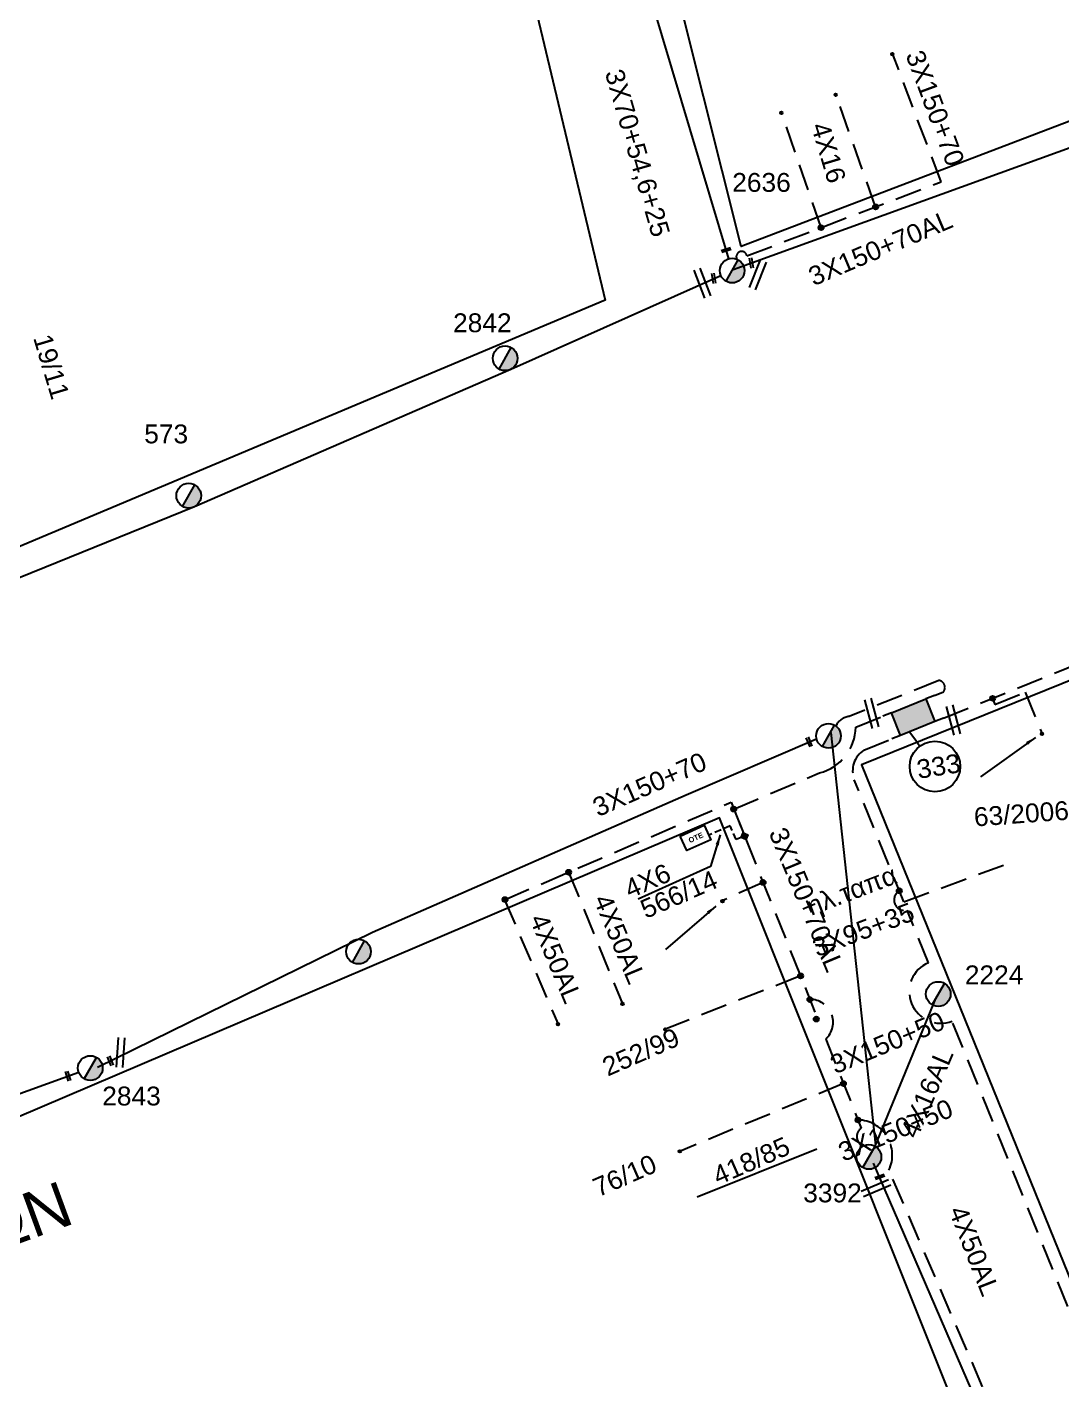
# Model space of a CAD drawing. Header units: millimetres. Extents: x 1421 to 13344, y 800 to 1949.
# Drawn here: x 12341.5 to 12440.4, y 1485.8 to 1615 of the extents above; entities that cross this region are included whole.
import ezdxf

# ---------------------------------------------------------------- set-up
doc = ezdxf.new("R2010")
doc.units = ezdxf.units.MM
doc.linetypes.add('DASHED', pattern=[19.05, 12.7, -6.35])
for name, color, linetype in [('Link Box 4 Διευθύνσεων', 7, 'Continuous'), ('Pillar OTE', 7, 'Continuous'), ('Άγνωστα', 7, 'Continuous'), ('Γυμνά εναέρια ΧΤ και ΦΟΠ (3Φ)   4x50+16AL', 7, 'Continuous'), ('Εναέρια παροχή ΧΤ 4x16', 7, 'SYN_LINE'), ('Επιγραφές - Σχήματα', 7, 'Continuous'), ('Καλωδια Χ.Τ 3x95+35', 7, 'DASHED'), ('Καλώδια ΧΤ   3x150+50CU', 7, 'DASHED'), ('Καλώδια ΧΤ   3x150+70AL', 7, 'DASHED'), ('Καλώδια ΧΤ   3x150AL+50CU', 7, 'DASHED'), ('Μηχανική τομή', 7, 'Continuous'), ('Στύλος ΦΜ', 7, 'Continuous'), ('Στύλος ΦΜ @ 1', 7, 'Continuous'), ('Συνδέσεις', 7, 'Continuous'), ('Συνεστραμμένα ΧΤ   3x70+54.6+25 AL', 7, 'SYN_LINE'), ('Τομή', 7, 'Continuous'), ('Υπόβαθρο ΔΕΗ', 7, 'Continuous'), ('Υπόγεια καλώδια Παροχών ΧΤ   4x16AL', 7, 'DASHED'), ('Υπόγεια καλώδια Παροχών ΧΤ   4x50AL', 7, 'DASHED'), ('Υπόγεια καλώδια Παροχών ΧΤ   4x6', 7, 'DASHED')]:
    doc.layers.add(name, color=color, linetype=linetype)
doc.styles.add('arial', font='ARIAL.TTF')
doc.styles.get("Standard").update_dxf_attribs({"font": 'ARIAL.TTF'})
doc.linetypes.add('SYN_LINE', pattern='A,0.5,-0.0001,["/\\/\\/\\/",Standard,S=0.1,R=0,X=0,Y=-0.05],-0.25', length=0.7501)
doc.dimstyles.new('ISO-25', dxfattribs={"dimtxt": 2.5, "dimasz": 2.5, "dimexe": 1.25, "dimexo": 0.625, "dimtad": 1, "dimtxsty": 'Standard', "dimcen": 2.5, "dimadec": 0, "dimazin": 0, "dimtfac": 1, "dimtmove": 0, "dimatfit": 3, "dimfxl": 1, "dimarcsym": 0})

# ---------------------------------------------------------------- blocks, each defined once
blk = doc.blocks.new('LINK BOX 4 ΑΝΑΧΩΡΗΣΕΩΝ')
at = {"layer": 'Link Box 4 Διευθύνσεων', "ltscale": 40}
blk.add_hatch(color=256, dxfattribs=at).paths.add_polyline_path([(-3.54, 0), (-3.54, -4.67), (3.54, -4.67), (3.54, 0)])
for p, q in [((-3.54, 0), (-5.33, 0)), ((5.33, 0), (3.54, 0)), ((-3.54, -4.67), (-5.33, -4.67)), ((5.33, -4.67), (3.54, -4.67))]:
    blk.add_line(p, q, dxfattribs=at)
blk.add_lwpolyline([(-3.54, -4.67), (-3.54, 0), (3.54, 0), (3.54, -4.67)], close=True, dxfattribs=at)
blk = doc.blocks.new('ΥΠΑΡΧΩΝ ΤΣΙΜΕΝΤΕΝΙΟΣ ΣΤΥΛΟΣ')
at = {"layer": 'Στύλος ΦΜ'}
blk.add_hatch(color=7, dxfattribs=at).paths.add_polyline_path([(-1.29, -2.28, 0.574793), (2.62, 0, 0.268822), (1.3, 2.27)])
at = {"layer": 'Στύλος ΦΜ', "color": 7}
blk.add_line((-1.29, -2.28), (1.3, 2.27), dxfattribs=at)
blk.add_circle((0, 0), 2.62, dxfattribs=at)
at = {"layer": 'Στύλος ΦΜ', "flags": 4}
for tag, p in [('ΑΡΙΘΜΟΣ', (-4.68, 8.05)), ('ΤΥΠΟΣ', (-4.91, 3.03))]:
    blk.add_attdef(tag, p, '', height=4, dxfattribs=at)
blk = doc.blocks.new('_ΣΥΝΔΕΣΗ')
at = {"layer": 'Συνδέσεις', "linetype": 'SYN_LINE', "ltscale": 40}
blk.add_hatch(color=256, dxfattribs=at).paths.add_polyline_path([(0.5, -0.01, 1), (-0.5, -0.01, 1)])
at = {"layer": 'Συνδέσεις'}
blk.add_circle((0, -0.01), 0.5, dxfattribs=at)
blk = doc.blocks.new('ΜΗΧΑΝΙΚΗ ΤΟΜΗ')
at = {"layer": 'Μηχανική τομή', "ltscale": 40}
for p, q in [((-1.89, 0.78), (1.89, 0.78)), ((1.89, 0), (-1.89, 0))]:
    blk.add_line(p, q, dxfattribs=at)
blk = doc.blocks.new('ΤΟΜΗ')
at = {"layer": 'Τομή', "ltscale": 40}
for p, q in [((-5.68, 0), (5.68, 0)), ((5.68, -2.33), (-5.68, -2.33))]:
    blk.add_line(p, q, dxfattribs=at)
blk = doc.blocks.new('TSONTA XT1')
at = {"ltscale": 40}
h = blk.add_hatch(color=256, dxfattribs=at)
h.dxf.hatch_style = 1
h.paths.add_polyline_path([(595.96, 2487.66), (597.07, 2488.77), (595.96, 2489.87), (594.85, 2488.77)])
blk.add_lwpolyline([(594.85, 2488.77), (595.96, 2489.87), (597.07, 2488.77), (595.96, 2487.66)], close=True, dxfattribs=at)
blk = doc.blocks.new('PILLAR ΟΤΕ')
at = {"layer": 'Pillar OTE', "ltscale": 40}
blk.add_lwpolyline([(-3.31, 2.02), (3.39, 2.02), (3.39, -1.99), (-3.31, -1.99)], close=True, dxfattribs=at)
at = {"layer": 'Pillar OTE', "insert": (-1.81, 0.71), "char_height": 1.3575, "width": 109.961, "attachment_point": 1}
blk.add_mtext('{\\fArial|b1|i0|c161|p34;OTE}', dxfattribs=at)

msp = doc.modelspace()

# ---------------------------------------------------------------- linework, layer by layer
at = {"layer": 'Άγνωστα', "color": 85, "linetype": 'DASHED', "ltscale": 0.2}
msp.add_lwpolyline([(12422.54911, 1597.84713), (12418.79389, 1608.44682)], dxfattribs=at)
at = {"layer": 'Άγνωστα', "color": 85}
for points in [[(12348.19892, 1515.668), (12374.47961, 1528.58039), (12404.43669, 1541.67756), (12416.90538, 1547.04375), (12416.90538, 1547.04375)], [(12418.28686, 1547.6383), (12422.52709, 1508.24626)]]:
    msp.add_lwpolyline(points, dxfattribs=at)
at = {"layer": 'Άγνωστα', "color": 5, "linetype": 'DASHED', "ltscale": 0.2}
msp.add_lwpolyline([(12411.79874, 1533.32464), (12408.01304, 1531.63025)], dxfattribs=at)
at = {"layer": 'Γυμνά εναέρια ΧΤ και ΦΟΠ (3Φ)   4x50+16AL', "color": 30, "linetype": 'Continuous', "ltscale": 0.2}
for points in [[(12493.18609, 1621.3669), (12450.70702, 1606.94908), (12408.95157, 1591.83978)], [(12231.12834, 1465.25951), (12248.08785, 1473.98552), (12289.31261, 1492.16291), (12321.40828, 1506.15479), (12346.41615, 1515.19681)]]:
    msp.add_lwpolyline(points, dxfattribs=at)
at = {"layer": 'Γυμνά εναέρια ΧΤ και ΦΟΠ (3Φ)   4x50+16AL', "color": 1, "linetype": 'Continuous', "ltscale": 0.2}
msp.add_lwpolyline([(12422.32407, 1506.5082), (12440.18735, 1465.23787), (12454.61762, 1428.0664), (12465.51838, 1403.61942), (12472.21453, 1386.11572)], dxfattribs=at)
at = {"layer": 'Εναέρια παροχή ΧΤ 4x16', "color": 85, "linetype": 'SYN_LINE', "ltscale": 20}
msp.add_lwpolyline([(12422.4995, 1508.13339), (12428.30275, 1522.25541)], dxfattribs=at)
at = {"layer": 'Καλωδια Χ.Τ 3x95+35', "color": 5, "linetype": 'DASHED', "ltscale": 0.2}
msp.add_lwpolyline([(12415.36979, 1524.39722), (12402.37558, 1519.27368)], dxfattribs=at)
at = {"layer": 'Καλώδια ΧΤ   3x150+50CU', "color": 85, "linetype": 'DASHED', "ltscale": 0.2}
for points in [[(12428.17107, 1551.17916), (12429.04307, 1551.5295, 0.573840709), (12428.58802, 1552.61307), (12420.02838, 1549.17409, 0.275313412), (12418.76383, 1548.25904)], [(12425.23627, 1531.48239), (12420.50605, 1543.13707, -0.353589871), (12421.43192, 1545.95625), (12424.09693, 1547.02696)], [(12495.83021, 1442.86401), (12492.63699, 1451.41279), (12462.41486, 1439.87894), (12429.86434, 1520.0794, -0.983541585), (12427.59856, 1525.66198), (12425.56696, 1530.66761, -0.856852694), (12424.80979, 1532.53317)]]:
    msp.add_lwpolyline(points, format="xyb", dxfattribs=at)
at = {"layer": 'Καλώδια ΧΤ   3x150+50CU', "color": 173, "linetype": 'DASHED', "ltscale": 0.2}
msp.add_lwpolyline([(12433.73153, 1550.91035), (12433.93121, 1550.33282), (12436.83817, 1551.5085), (12438.45225, 1547.51756)], dxfattribs=at)
at = {"layer": 'Καλώδια ΧΤ   3x150+50CU', "color": 5, "linetype": 'DASHED', "ltscale": 0.2}
for points in [[(12408.99368, 1540.33714), (12417.20016, 1543.78316, 0.334351567), (12420.64958, 1548.15727), (12423.2268, 1549.19272)], [(12494.40487, 1445.2152, 0.416828495), (12493.50756, 1445.52871), (12491.8497, 1449.96709), (12456.3153, 1436.40589), (12446.19721, 1461.57324, 0.373023443), (12443.13085, 1466.44019), (12439.60194, 1474.59318, 0.216204894), (12437.3158, 1474.67885), (12423.82282, 1505.85229, 0.543432331), (12420.87187, 1510.64234)]]:
    msp.add_lwpolyline(points, format="xyb", dxfattribs=at)
at = {"layer": 'Καλώδια ΧΤ   3x150+50CU', "linetype": 'DASHED', "ltscale": 0.2}
for points in [[(12425.78611, 1547.70562), (12426.47527, 1546.76908)], [(12426.55409, 1546.66197), (12426.78804, 1546.34404)], [(12408.99368, 1540.33714), (12409.92217, 1538.01595)]]:
    msp.add_lwpolyline(points, dxfattribs=at)
at = {"layer": 'Καλώδια ΧΤ   3x150+50CU', "color": 85, "linetype": 'DASHED', "ltscale": 0.2}
msp.add_lwpolyline([(12425.23627, 1531.48239), (12434.84482, 1534.99943)], dxfattribs=at)
at = {"layer": 'Καλώδια ΧΤ   3x150+50CU', "color": 5, "linetype": 'DASHED', "ltscale": 0.2}
msp.add_lwpolyline([(12419.48065, 1514.12033), (12403.75543, 1507.60645)], dxfattribs=at)
at = {"layer": 'Καλώδια ΧΤ   3x150+70AL', "color": 85, "linetype": 'DASHED', "ltscale": 0.2}
msp.add_lwpolyline([(12409.29082, 1592.8485, -1.156662727), (12410.25275, 1593.16464), (12428.8202, 1600.23519), (12424.21921, 1612.31752)], format="xyb", dxfattribs=at)
at = {"layer": 'Καλώδια ΧΤ   3x150+70AL', "color": 173, "linetype": 'DASHED', "ltscale": 0.2}
msp.add_lwpolyline([(12429.0412, 1549.01341), (12489.40479, 1573.42669, -0.292836008), (12490.73303, 1573.59494)], format="xyb", dxfattribs=at)
at = {"layer": 'Καλώδια ΧΤ   3x150+70AL', "color": 5, "linetype": 'DASHED', "ltscale": 0.2}
msp.add_lwpolyline([(12387.0972, 1531.665), (12408.73722, 1540.97828), (12417.07521, 1520.13379)], dxfattribs=at)
at = {"layer": 'Καλώδια ΧΤ   3x150AL+50CU', "color": 5, "linetype": 'DASHED', "ltscale": 0.2}
msp.add_lwpolyline([(12416.26915, 1522.14887, -0.690918894), (12417.78109, 1518.36913), (12421.1802, 1509.87153, 0.581284674), (12421.34408, 1508.14223)], format="xyb", dxfattribs=at)
at = {"layer": 'Συνεστραμμένα ΧΤ   3x70+54.6+25 AL', "color": 85, "linetype": 'SYN_LINE', "ltscale": 20}
msp.add_lwpolyline([(12375.47596, 1729.02286), (12382.59354, 1689.59503), (12392.97792, 1655.26075), (12400.26389, 1620.38923), (12408.48023, 1592.87851)], dxfattribs=at)
at = {"layer": 'Συνεστραμμένα ΧΤ   3x70+54.6+25 AL', "color": 62, "linetype": 'SYN_LINE', "ltscale": 20}
msp.add_lwpolyline([(12193.69504, 1499.3499), (12245.86801, 1523.13525), (12292.42676, 1542.08652), (12327.49843, 1557.11279), (12357.49366, 1569.22982), (12387.68601, 1582.32812), (12407.76886, 1591.27906)], dxfattribs=at)
at = {"layer": 'Υπόβαθρο ΔΕΗ'}
for points in [[(12397.10806, 1644.30454), (12471.90931, 1668.02725), (12482.47146, 1621.12011), (12449.62184, 1609.27249), (12409.70552, 1594.07223), (12397.10806, 1644.30454)], [(12310.72509, 1617.63352), (12384.39844, 1640.58737), (12396.7008, 1588.94246), (12328.17749, 1560.13246), (12310.72509, 1617.63352)], [(12459.79443, 1449.45569), (12516.75848, 1471.88243), (12478.44393, 1567.70751), (12421.19709, 1544.55476), (12459.79443, 1449.45569)], [(12290.81638, 1399.06204), (12437.29065, 1465.36327), (12407.63351, 1539.50441), (12268.17264, 1480.0393), (12290.81638, 1399.06204)], [(12406.78213, 1534.84955), (12399.86966, 1531.72823)], [(12405.48645, 1503.28759), (12416.94149, 1507.8833)]]:
    msp.add_lwpolyline(points, dxfattribs=at)
msp.add_circle((12428.21979, 1544.39834), 2.4157, dxfattribs=at)
at = {"layer": 'Υπόγεια καλώδια Παροχών ΧΤ   4x16AL', "color": 85, "linetype": 'DASHED', "ltscale": 0.2}
msp.add_lwpolyline([(12417.33673, 1595.86224), (12413.61094, 1606.71151)], dxfattribs=at)
at = {"layer": 'Υπόγεια καλώδια Παροχών ΧΤ   4x50AL', "color": 5, "linetype": 'DASHED', "ltscale": 0.2}
for points in [[(12393.22273, 1534.30126), (12398.36449, 1521.72109)], [(12387.0972, 1531.665), (12392.20903, 1519.78732)]]:
    msp.add_lwpolyline(points, dxfattribs=at)
at = {"layer": 'Υπόγεια καλώδια Παροχών ΧΤ   4x6', "color": 5, "linetype": 'DASHED', "ltscale": 0.05}
msp.add_lwpolyline([(12409.70155, 1537.62545), (12409.23854, 1537.42072), (12408.65461, 1538.74129), (12406.61423, 1537.83908)], dxfattribs=at)

# ---------------------------------------------------------------- block references
at = {"layer": 'Link Box 4 Διευθύνσεων', "xscale": 0.4999999999999997, "yscale": 0.4999999999999997, "zscale": 0.4999999999999997, "rotation": 21.88864413461132}
msp.add_blockref('LINK BOX 4 ΑΝΑΧΩΡΗΣΕΩΝ', (12425.69893, 1550.18594), dxfattribs=at)
at = {"layer": 'Pillar OTE', "xscale": 0.3750000000000001, "yscale": 0.3750000000000001, "zscale": 0.3750000000000001, "rotation": 24.15529537847549}
msp.add_blockref('PILLAR ΟΤΕ', (12405.32934, 1537.56903), dxfattribs=at)
at = {"layer": 'Μηχανική τομή'}
for p, xscale, yscale, zscale, rotation in [((12408.30612, 1593.63265), 0.25, 0.25, 0.25, 17.86561226362529), ((12410.58097, 1592.46858), 0.2500000000001928, 0.2500000000001928, 0.2500000000001928, 278.9517174176443), ((12406.97526, 1591.00334), 0.2500000000001928, 0.2500000000001928, 0.2500000000001928, 278.9517174176443), ((12416.28954, 1546.77871), 0.249999999999919, 0.249999999999919, 0.249999999999919, 112.4138103333151), ((12349.52248, 1516.3183), 0.249999999999919, 0.249999999999919, 0.249999999999919, 112.4138103333151), ((12345.49402, 1514.8634), 0.249999999999919, 0.249999999999919, 0.249999999999919, 107.3362166963501), ((12422.99694, 1505.11393), 0.2499999999999999, 0.2499999999999999, 0.2499999999999999, 19.94335245243033)]:
    msp.add_blockref('ΜΗΧΑΝΙΚΗ ΤΟΜΗ', p, dxfattribs=dict(at, xscale=xscale, yscale=yscale, zscale=zscale, rotation=rotation))
at = {"layer": 'Στύλος ΦΜ @ 1', "ltscale": 40}
ref = msp.add_blockref('ΥΠΑΡΧΩΝ ΤΣΙΜΕΝΤΕΝΙΟΣ ΣΤΥΛΟΣ', (12408.84462, 1591.75852), dxfattribs=dict(at, xscale=0.4499999999998181, yscale=0.4499999999998181, zscale=0.4499999999998181))
ref.add_attrib('ΤΥΠΟΣ', '2636', (12408.84924, 1599.27878), dxfattribs={"layer": 'Στύλος ΦΜ', "height": 1.8, "flags": 4})
ref = msp.add_blockref('ΥΠΑΡΧΩΝ ΤΣΙΜΕΝΤΕΝΙΟΣ ΣΤΥΛΟΣ', (12387.15508, 1583.37943), dxfattribs=dict(at, xscale=0.4499999999998181, yscale=0.4499999999998181, zscale=0.4499999999998181))
ref.add_attrib('ΤΥΠΟΣ', '2842', (12382.17968, 1585.87272), dxfattribs={"layer": 'Στύλος ΦΜ', "height": 1.8, "flags": 4})
ref = msp.add_blockref('ΥΠΑΡΧΩΝ ΤΣΙΜΕΝΤΕΝΙΟΣ ΣΤΥΛΟΣ', (12356.92756, 1570.26261), dxfattribs=dict(at, xscale=0.4499999999998181, yscale=0.4499999999998181, zscale=0.4499999999998181))
ref.add_attrib('ΤΥΠΟΣ', '573', (12352.67444, 1575.25867), dxfattribs={"layer": 'Στύλος ΦΜ', "height": 1.8, "flags": 4})
at = {"layer": 'Στύλος ΦΜ @ 1', "ltscale": 40, "xscale": 0.4499999999998181, "yscale": 0.4499999999998181, "zscale": 0.4499999999998181}
for p in [(12418.0497, 1547.32247), (12373.14714, 1526.71403)]:
    msp.add_blockref('ΥΠΑΡΧΩΝ ΤΣΙΜΕΝΤΕΝΙΟΣ ΣΤΥΛΟΣ', p, dxfattribs=at)
at = {"layer": 'Στύλος ΦΜ @ 1', "ltscale": 40}
ref = msp.add_blockref('ΥΠΑΡΧΩΝ ΤΣΙΜΕΝΤΕΝΙΟΣ ΣΤΥΛΟΣ', (12428.53432, 1522.66688), dxfattribs=dict(at, xscale=0.4499999999998181, yscale=0.4499999999998181, zscale=0.4499999999998181))
ref.add_attrib('ΤΥΠΟΣ', '2224', (12431.07461, 1523.59884), dxfattribs={"layer": 'Στύλος ΦΜ', "height": 1.8, "flags": 4})
ref = msp.add_blockref('ΥΠΑΡΧΩΝ ΤΣΙΜΕΝΤΕΝΙΟΣ ΣΤΥΛΟΣ', (12347.52374, 1515.59728), dxfattribs=dict(at, xscale=0.4499999999998181, yscale=0.4499999999998181, zscale=0.4499999999998181))
ref.add_attrib('ΤΥΠΟΣ', '2843', (12348.66412, 1512.02597), dxfattribs={"layer": 'Στύλος ΦΜ', "height": 1.8, "flags": 4})
ref = msp.add_blockref('ΥΠΑΡΧΩΝ ΤΣΙΜΕΝΤΕΝΙΟΣ ΣΤΥΛΟΣ', (12421.91394, 1507.1115), dxfattribs=dict(at, xscale=0.4499999999998181, yscale=0.4499999999998181, zscale=0.4499999999998181))
ref.add_attrib('ΤΥΠΟΣ', '3392', (12415.63496, 1502.77386), dxfattribs={"layer": 'Στύλος ΦΜ', "height": 1.8, "flags": 4})
at = {"layer": 'Συνδέσεις'}
for p, xscale, yscale, zscale in [((12424.15212, 1612.42537), 0.25, 0.25, 0.25), ((12418.7268, 1608.55466), 0.25, 0.25, 0.25), ((12413.54385, 1606.81936), 0.25, 0.25, 0.25), ((12422.54911, 1597.84713), 0.4777242751394019, 0.4777242751394019, 0.4777242751394019), ((12417.33673, 1595.86224), 0.4777242751394019, 0.4777242751394019, 0.4777242751394019), ((12433.73153, 1550.91035), 0.4777242751394019, 0.4777242751394019, 0.4777242751394019), ((12438.45225, 1547.51756), 0.25, 0.25, 0.25), ((12408.99368, 1540.33714), 0.4777242751394019, 0.4777242751394019, 0.4777242751394019), ((12393.22273, 1534.30126), 0.4777242751394019, 0.4777242751394019, 0.4777242751394019), ((12411.79874, 1533.32464), 0.4777242751394019, 0.4777242751394019, 0.4777242751394019), ((12424.80979, 1532.53317), 0.4777242751394019, 0.4777242751394019, 0.4777242751394019), ((12387.15137, 1531.68831), 0.4777242751394019, 0.4777242751394019, 0.4777242751394019), ((12407.92665, 1531.54358), 0.25, 0.25, 0.25), ((12415.38091, 1524.40161), 0.4777242751394019, 0.4777242751394019, 0.4777242751394019), ((12416.26915, 1522.14887), 0.4777242751394019, 0.4777242751394019, 0.4777242751394019), ((12398.36449, 1521.72109), 0.25, 0.25, 0.25), ((12392.20903, 1519.78732), 0.25, 0.25, 0.25), ((12416.87901, 1520.27332), 0.4777242751394019, 0.4777242751394019, 0.4777242751394019), ((12402.45457, 1519.27774), 0.25, 0.25, 0.25), ((12419.48065, 1514.12033), 0.4777242751394019, 0.4777242751394019, 0.4777242751394019), ((12420.87187, 1510.64234), 0.4777242751394019, 0.4777242751394019, 0.4777242751394019), ((12403.84677, 1507.64428), 0.25, 0.25, 0.25)]:
    msp.add_blockref('_ΣΥΝΔΕΣΗ', p, dxfattribs=dict(at, xscale=xscale, yscale=yscale, zscale=zscale))
at = {"layer": 'Συνδέσεις', "xscale": 0.3075184835441075, "yscale": 0.3075184835441075, "zscale": 0.3075184835441075, "rotation": 21.46315580083474}
msp.add_blockref('TSONTA XT1', (12519.49994, 758.42455), dxfattribs=at)
at = {"layer": 'Τομή'}
for p, xscale, yscale, zscale, rotation in [((12406.27055, 1590.66333), 0.2499999999998873, 0.2499999999998873, 0.2499999999998873, 290.8938017535085), ((12411.57175, 1591.24751), 0.2499999999998873, 0.2499999999998873, 0.2499999999998873, 248.1909067709115), ((12422.46071, 1549.55003), 0.2499999999998873, 0.2499999999998873, 0.2499999999998873, 284.8511252285739), ((12430.25613, 1548.90311), 0.2499999999998873, 0.2499999999998873, 0.2499999999998873, 284.8511252285739), ((12350.70178, 1517.05372), 0.2500000000000557, 0.2500000000000557, 0.2500000000000557, 266.3054486218056), ((12422.47436, 1504.38952), 0.2499999999999535, 0.2499999999999535, 0.2499999999999535, 22.92285824507862)]:
    msp.add_blockref('ΤΟΜΗ', p, dxfattribs=dict(at, xscale=xscale, yscale=yscale, zscale=zscale, rotation=rotation))

# ---------------------------------------------------------------- texts
at = {"ltscale": 40, "insert": (12311.38009, 1492.70617), "char_height": 4, "width": 67.4273804, "attachment_point": 1, "rotation": 20.0890911, "style": 'arial'}
msp.add_mtext('{\\H1.083x;MEΣOΓEIΩN}', dxfattribs=at)
at = {"layer": 'Άγνωστα', "color": 7, "char_height": 1.8, "attachment_point": 1}
for s, insert, rotation in [('3X150+70', (12427.07636, 1612.99363), 290.4175904), ('3X70+54,6+25', (12398.39992, 1611.16869), 286.0154715), ('3X150+70', (12395.3069, 1541.19878), 23.7267702), ('333', (12426.35406, 1544.98856), 9.0165632), ('63/2006', (12431.87598, 1540.45953), 4.1562915), ('4Χ6', (12398.349, 1533.41274), 23.5861875), ('566/14', (12399.86966, 1531.47842), 23.5861875), ('252/99', (12396.23248, 1516.42581), 23.5861875), ('418/85', (12406.78221, 1506.0315), 23.5861875), ('76/10', (12395.33172, 1504.90249), 23.5861875)]:
    msp.add_mtext_dynamic_manual_height_columns(s, width=1.8, gutter_width=12.5, heights=[0.04535], dxfattribs=dict(at, insert=insert, rotation=rotation))
at = {"layer": 'Άγνωστα', "color": 7}
note = msp.add_mtext_dynamic_manual_height_columns('ηλ.ταπα\\P', width=1.8, gutter_width=12.5, heights=[0.04535, 0], dxfattribs=dict(at, insert=(12402.37938, 1526.72052), char_height=1.8, attachment_point=1, rotation=20.8561664))
for column, words in zip(note.columns.linked_columns, ['\\P']):
    column.text = words
note = msp.add_mtext_dynamic_manual_height_columns('3X95+35\\P', width=1.8, gutter_width=12.5, heights=[0.04535, 0], dxfattribs=dict(at, insert=(12402.9563, 1522.76781), char_height=1.8, attachment_point=1, rotation=20.8561664))
note = msp.add_mtext_dynamic_manual_height_columns('3X150+50\\P', width=1.8, gutter_width=12.5, heights=[0.04535, 0], dxfattribs=dict(at, insert=(12404.79396, 1511.17573), char_height=1.8, attachment_point=1, rotation=22.5258051))
note = msp.add_mtext_dynamic_manual_height_columns('3X150+50\\P', width=1.8, gutter_width=12.5, heights=[0.04535, 0], dxfattribs=dict(at, insert=(12405.56418, 1502.81079), char_height=1.8, attachment_point=1, rotation=22.5258051))
at = {"layer": 'Εναέρια παροχή ΧΤ 4x16', "color": 7, "char_height": 1.8, "attachment_point": 1, "rotation": 286.6108582}
for s, insert in [('4X16', (12418.08511, 1606.09183)), ('19/11', (12343.77662, 1585.85942))]:
    msp.add_mtext_dynamic_manual_height_columns(s, width=1.8, gutter_width=12.5, heights=[0.04535], dxfattribs=dict(at, insert=insert))
at = {"layer": 'Καλώδια ΧΤ   3x150+70AL', "color": 7, "char_height": 1.8, "attachment_point": 1}
for insert, rotation in [((12415.92647, 1591.91293), 22.9579186), ((12413.97385, 1538.77657), 292.5681617)]:
    msp.add_mtext_dynamic_manual_height_columns('3X150+70AL', width=1.8, gutter_width=12.5, heights=[0.04535], dxfattribs=dict(at, insert=insert, rotation=rotation))
at = {"layer": 'Υπόγεια καλώδια Παροχών ΧΤ   4x16AL', "color": 7, "insert": (12424.85837, 1509.46468), "char_height": 1.8, "attachment_point": 1, "rotation": 66.7838347}
msp.add_mtext_dynamic_manual_height_columns('4X16AL', width=1.8, gutter_width=12.5, heights=[0.04535], dxfattribs=at)
at = {"layer": 'Υπόγεια καλώδια Παροχών ΧΤ   4x50AL', "color": 7, "char_height": 1.8, "attachment_point": 1}
for insert, rotation in [((12397.22587, 1532.40361), 292.5681617), ((12391.12301, 1530.53811), 292.5681617), ((12431.18941, 1502.63922), 291.3321964)]:
    msp.add_mtext_dynamic_manual_height_columns('4X50AL', width=1.8, gutter_width=12.5, heights=[0.04535], dxfattribs=dict(at, insert=insert, rotation=rotation))

# ---------------------------------------------------------------- leaders
at = {"layer": 'Επιγραφές - Σχήματα', "ltscale": 40}
for points in [[(12437.8306, 1547.18167), (12432.55455, 1543.41488)], [(12407.71397, 1537.87455), (12406.78213, 1534.84955)], [(12407.2758, 1531.06992), (12402.47691, 1526.91096)]]:
    msp.add_leader(points, dimstyle='ISO-25', override={"dimasz": 1, "dimtad": 0}, dxfattribs=at)

doc.saveas('drawing.dxf')
